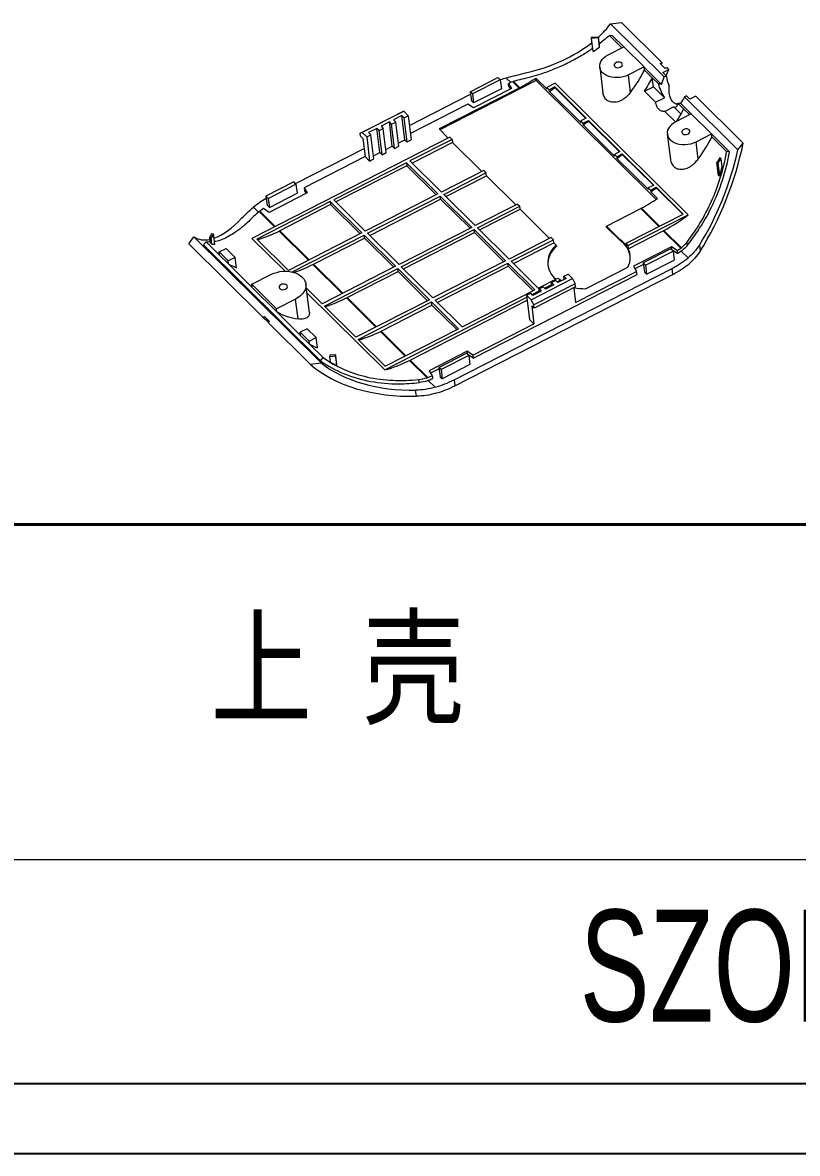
# Model space of a CAD drawing. Header units: inches. Extents: x 1582 to 2189, y 327 to 504.
# Drawn here: x 2000 to 2046.7, y 326.9 to 395.1 of the extents above; entities that cross this region are included whole.
import ezdxf

# ---------------------------------------------------------------- set-up
doc = ezdxf.new("R2010")
doc.units = ezdxf.units.IN
doc.header["$LTSCALE"] = 15
doc.layers.add('文字', color=81, linetype='Continuous')
doc.layers.add('粗实线', color=7, linetype='Continuous', lineweight=30)
doc.layers.add('细实线', color=3, linetype='Continuous', lineweight=9)
doc.styles.add('宋体', font='', dxfattribs={"width": 0.8, "height": 3.5})
doc.styles.add('长仿宋', font='', dxfattribs={"width": 0.7, "height": 4})
doc.styles.get('宋体').set_extended_font_data('SimSun')
doc.styles.get('长仿宋').set_extended_font_data('SimSun')

msp = doc.modelspace()

# ---------------------------------------------------------------- linework, layer by layer
at = {"color": 7, "linetype": 'Continuous', "lineweight": 15}
for p, q in [((2035.457, 395.019), (2036.116, 395.099)), ((2038.682, 391.824), (2035.457, 395.019)), ((2038.564, 392.674), (2036.116, 395.099)), ((2034.307, 394.216), (2034.719, 394.247)), ((2034.308, 394.148), (2034.307, 394.216)), ((2034.721, 394.178), (2034.308, 394.148)), ((2034.405, 393.358), (2034.308, 394.148)), ((2034.719, 394.247), (2034.721, 394.178)), ((2034.782, 393.734), (2034.719, 394.247)), ((2034.788, 393.626), (2034.721, 394.178)), ((2036.141, 393.581), (2035.388, 394.327)), ((2035.569, 394.305), (2035.388, 394.327)), ((2036.246, 393.634), (2035.569, 394.305)), ((2035.311, 393.158), (2036.25, 393.636)), ((2036.25, 393.636), (2037.471, 392.425)), ((2034.803, 392.415), (2034.991, 390.869)), ((2037.471, 392.425), (2036.528, 391.945)), ((2037.494, 392.241), (2037.471, 392.425)), ((2038.528, 391.373), (2037.472, 392.42)), ((2037.967, 391.771), (2037.494, 392.241)), ((2038.451, 392.641), (2038.755, 392.339)), ((2038.486, 392.606), (2038.564, 392.674)), ((2038.604, 392.09), (2038.967, 392.275)), ((2038.967, 392.275), (2038.868, 392.373)), ((2030.968, 391.602), (2025.165, 388.634)), ((2026.998, 390.932), (2028.668, 391.786)), ((2028.804, 391.652), (2027.134, 390.798)), ((2028.668, 391.786), (2028.804, 391.652)), ((2028.804, 391.652), (2028.871, 391.107)), ((2029.293, 391.427), (2029.487, 391.126)), ((2029.94, 391.154), (2029.56, 391.53)), ((2029.606, 391.545), (2029.981, 391.174)), ((2030.949, 391.755), (2031.628, 391.083)), ((2030.968, 391.602), (2030.949, 391.755)), ((2038.199, 384.439), (2030.968, 391.602)), ((2032.117, 391.44), (2031.616, 391.184)), ((2040.126, 383.506), (2032.117, 391.44)), ((2036.656, 390.893), (2036.528, 391.945)), ((2038.034, 391.23), (2037.967, 391.771)), ((2038.323, 391.42), (2037.967, 391.771)), ((2038.808, 391.888), (2038.604, 392.09)), ((2038.682, 391.824), (2038.808, 391.888)), ((2023.327, 388.904), (2027.016, 390.79)), ((2029.94, 391.154), (2025.114, 388.685)), ((2026.998, 390.932), (2027.065, 390.387)), ((2027.134, 390.798), (2026.998, 390.932)), ((2027.134, 390.798), (2027.201, 390.253)), ((2029.487, 391.126), (2027.191, 389.952)), ((2028.871, 391.107), (2027.201, 390.253)), ((2029.315, 391.246), (2029.416, 391.089)), ((2029.94, 391.154), (2029.981, 391.174)), ((2031.751, 391.049), (2031.616, 391.184)), ((2031.628, 391.083), (2031.616, 391.184)), ((2032.086, 391.22), (2031.751, 391.049)), ((2031.764, 390.948), (2031.751, 391.049)), ((2031.764, 390.948), (2033.664, 389.066)), ((2033.986, 389.338), (2032.086, 391.22)), ((2032.086, 391.22), (2032.09, 391.182)), ((2033.964, 389.326), (2032.09, 391.182)), ((2037.501, 390.957), (2038.034, 391.23)), ((2038.171, 390.293), (2037.501, 390.957)), ((2038.034, 391.23), (2038.704, 390.565)), ((2026.846, 390.183), (2023.387, 388.414)), ((2027.191, 389.952), (2026.846, 390.183)), ((2027.201, 390.253), (2027.065, 390.387)), ((2038.171, 390.293), (2038.704, 390.565)), ((2039.868, 389.889), (2039.513, 390.241)), ((2040.316, 389.603), (2039.669, 390.243)), ((2040.029, 390.678), (2039.904, 390.614)), ((2043.13, 387.418), (2039.904, 390.614)), ((2040.233, 390.476), (2040.029, 390.678)), ((2040.596, 390.661), (2040.233, 390.476)), ((2043.447, 387.837), (2040.596, 390.661)), ((2020.366, 388.424), (2022.871, 389.705)), ((2022.985, 389.753), (2020.479, 388.471)), ((2022.87, 389.49), (2022.369, 389.234)), ((2023.006, 389.355), (2022.87, 389.49)), ((2023.047, 388.036), (2022.87, 389.49)), ((2022.871, 389.705), (2022.985, 389.753)), ((2023.256, 389.484), (2022.985, 389.753)), ((2023.006, 389.355), (2023.256, 389.484)), ((2023.256, 389.484), (2023.434, 388.03)), ((2039.264, 390.011), (2038.731, 389.738)), ((2039.362, 389.113), (2038.731, 389.738)), ((2039.264, 390.011), (2039.702, 389.577)), ((2040.319, 389.605), (2039.379, 389.121)), ((2040.211, 389.549), (2039.868, 389.889)), ((2041.541, 388.394), (2040.319, 389.605)), ((2021.367, 388.721), (2020.866, 388.465)), ((2021.502, 388.587), (2021.367, 388.721)), ((2021.544, 387.268), (2021.367, 388.721)), ((2021.502, 388.587), (2021.753, 388.715)), ((2022.118, 389.106), (2021.617, 388.849)), ((2021.617, 388.849), (2021.753, 388.715)), ((2021.93, 387.261), (2021.753, 388.715)), ((2022.254, 388.971), (2022.118, 389.106)), ((2022.296, 387.652), (2022.118, 389.106)), ((2022.254, 388.971), (2022.505, 389.099)), ((2022.431, 387.517), (2022.254, 388.971)), ((2022.369, 389.234), (2022.505, 389.099)), ((2022.682, 387.646), (2022.505, 389.099)), ((2023.183, 387.902), (2023.006, 389.355)), ((2033.986, 389.338), (2033.652, 389.167)), ((2033.788, 389.032), (2033.652, 389.167)), ((2033.664, 389.066), (2033.652, 389.167)), ((2033.788, 389.032), (2034.122, 389.203)), ((2033.788, 389.032), (2033.8, 388.931)), ((2033.8, 388.931), (2035.701, 387.049)), ((2036.022, 387.32), (2034.122, 389.203)), ((2034.122, 389.203), (2034.127, 389.165)), ((2036, 387.309), (2034.127, 389.165)), ((2025.771, 388.195), (2013.83, 382.088)), ((2020.479, 388.471), (2020.366, 388.424)), ((2020.388, 388.243), (2020.366, 388.424)), ((2020.388, 388.243), (2020.524, 388.108)), ((2020.479, 388.471), (2020.751, 388.203)), ((2020.524, 388.108), (2020.657, 387.018)), ((2020.751, 388.203), (2021.001, 388.331)), ((2020.751, 388.203), (2020.928, 386.749)), ((2020.866, 388.465), (2021.001, 388.331)), ((2021.179, 386.877), (2021.001, 388.331)), ((2021.68, 387.133), (2021.502, 388.587)), ((2022.659, 387.838), (2023.047, 388.036)), ((2023.047, 388.036), (2023.183, 387.902)), ((2023.183, 387.902), (2023.434, 388.03)), ((2025.906, 388.06), (2023.36, 386.758)), ((2025.114, 388.685), (2025.664, 388.14)), ((2025.771, 388.195), (2025.906, 388.06)), ((2025.906, 388.06), (2025.928, 387.878)), ((2038.875, 388.381), (2039.064, 386.836)), ((2040.605, 387.914), (2041.541, 388.394)), ((2041.563, 388.209), (2041.541, 388.394)), ((2042.628, 387.312), (2041.541, 388.389)), ((2042.447, 387.334), (2041.563, 388.209)), ((2016.452, 385.388), (2020.597, 387.508)), ((2021.907, 387.453), (2022.296, 387.652)), ((2022.296, 387.652), (2022.431, 387.517)), ((2022.431, 387.517), (2022.682, 387.646)), ((2025.928, 387.878), (2023.488, 386.631)), ((2025.928, 387.878), (2027.7, 386.123)), ((2040.733, 386.864), (2040.605, 387.914)), ((2042.628, 387.312), (2042.447, 387.334)), ((2043.13, 387.418), (2043.447, 387.837)), ((2020.657, 387.018), (2016.973, 385.134)), ((2023.151, 386.651), (2018.767, 384.409)), ((2020.657, 387.018), (2020.928, 386.749)), ((2020.928, 386.749), (2021.179, 386.877)), ((2021.156, 387.069), (2021.544, 387.268)), ((2021.544, 387.268), (2021.68, 387.133)), ((2021.68, 387.133), (2021.93, 387.261)), ((2023.151, 386.651), (2025.051, 384.768)), ((2023.151, 386.651), (2023.173, 386.469)), ((2025.26, 384.875), (2023.36, 386.758)), ((2036.022, 387.32), (2035.688, 387.15)), ((2035.824, 387.015), (2035.688, 387.15)), ((2035.701, 387.049), (2035.688, 387.15)), ((2035.824, 387.015), (2036.158, 387.186)), ((2035.824, 387.015), (2035.836, 386.914)), ((2035.836, 386.914), (2037.737, 385.031)), ((2038.059, 385.303), (2036.158, 387.186)), ((2036.158, 387.186), (2036.163, 387.148)), ((2038.036, 385.292), (2036.163, 387.148)), ((2042.032, 386.935), (2041.86, 386.667)), ((2041.86, 386.667), (2041.951, 386.644)), ((2041.957, 385.876), (2041.86, 386.667)), ((2041.951, 386.644), (2042.123, 386.913)), ((2042.123, 386.913), (2042.032, 386.935)), ((2042.185, 386.4), (2042.123, 386.913)), ((2023.173, 386.469), (2018.896, 384.282)), ((2023.173, 386.469), (2024.945, 384.714)), ((2027.807, 386.178), (2025.26, 384.875)), ((2025.396, 384.741), (2027.943, 386.043)), ((2027.807, 386.178), (2027.943, 386.043)), ((2027.965, 385.861), (2027.943, 386.043)), ((2042.043, 385.888), (2041.951, 386.644)), ((2016.352, 385.488), (2014.682, 384.634)), ((2014.817, 384.499), (2016.487, 385.353)), ((2016.487, 385.353), (2016.352, 385.488)), ((2016.487, 385.353), (2016.554, 384.808)), ((2025.524, 384.613), (2027.965, 385.861)), ((2027.965, 385.861), (2029.737, 384.106)), ((2038.059, 385.303), (2037.725, 385.132)), ((2014.682, 384.634), (2014.817, 384.499)), ((2014.682, 384.634), (2014.748, 384.089)), ((2017.171, 384.827), (2014.874, 383.653)), ((2014.884, 383.954), (2016.554, 384.808)), ((2016.973, 385.134), (2017.171, 384.827)), ((2016.973, 385.134), (2016.995, 384.952)), ((2016.995, 384.952), (2017.099, 384.791)), ((2025.051, 384.768), (2020.668, 382.527)), ((2020.803, 382.392), (2025.187, 384.634)), ((2025.187, 384.634), (2027.088, 382.751)), ((2025.209, 384.452), (2025.187, 384.634)), ((2027.296, 382.858), (2025.396, 384.741)), ((2037.86, 384.998), (2037.725, 385.132)), ((2037.737, 385.031), (2037.725, 385.132)), ((2037.86, 384.998), (2038.194, 385.169)), ((2037.86, 384.998), (2037.873, 384.897)), ((2037.873, 384.897), (2038.28, 384.494)), ((2039.823, 383.555), (2038.194, 385.169)), ((2038.194, 385.169), (2038.199, 385.131)), ((2039.801, 383.544), (2038.199, 385.131)), ((2018.558, 384.303), (2014.132, 382.039)), ((2014.748, 384.089), (2014.884, 383.954)), ((2014.817, 384.499), (2014.884, 383.954)), ((2018.58, 384.121), (2015.508, 382.549)), ((2018.558, 384.303), (2020.459, 382.42)), ((2018.558, 384.303), (2018.58, 384.121)), ((2018.58, 384.121), (2020.352, 382.365)), ((2020.668, 382.527), (2018.767, 384.409)), ((2020.932, 382.265), (2025.209, 384.452)), ((2025.209, 384.452), (2026.981, 382.697)), ((2029.843, 384.16), (2027.296, 382.858)), ((2027.432, 382.724), (2029.979, 384.026)), ((2029.843, 384.16), (2029.979, 384.026)), ((2030.001, 383.844), (2029.979, 384.026)), ((2014.874, 383.653), (2014.535, 383.88)), ((2027.561, 382.596), (2030.001, 383.844)), ((2030.001, 383.844), (2031.773, 382.089)), ((2035.2, 382.833), (2037.271, 383.892)), ((2036.4, 381.804), (2039.823, 383.555)), ((2036.493, 381.648), (2040.126, 383.506)), ((2037.311, 383.912), (2037.271, 383.892)), ((2027.088, 382.751), (2022.704, 380.509)), ((2022.84, 380.375), (2027.223, 382.617)), ((2027.223, 382.617), (2029.124, 380.734)), ((2027.246, 382.435), (2027.223, 382.617)), ((2029.333, 380.841), (2027.432, 382.724)), ((2036.015, 382.026), (2035.2, 382.833)), ((2035.209, 382.76), (2035.2, 382.833)), ((2036.023, 381.953), (2035.209, 382.76)), ((2038.628, 382.547), (2038.669, 382.568)), ((2038.669, 382.568), (2039.722, 381.524)), ((2010.021, 381.755), (2010.338, 382.174)), ((2010.338, 382.174), (2018.011, 374.573)), ((2010.911, 381.695), (2011.066, 381.888)), ((2011.066, 381.888), (2011.88, 381.082)), ((2011.322, 381.86), (2011.066, 381.888)), ((2011.287, 382.147), (2011.437, 382.372)), ((2011.329, 381.803), (2011.287, 382.147)), ((2011.377, 382.123), (2011.287, 382.147)), ((2011.527, 382.349), (2011.377, 382.123)), ((2011.425, 381.737), (2011.377, 382.123)), ((2011.437, 382.372), (2011.527, 382.349)), ((2011.602, 381.738), (2011.527, 382.349)), ((2013.83, 382.088), (2015.829, 380.108)), ((2014.132, 382.039), (2016.033, 380.157)), ((2015.508, 382.549), (2015.467, 382.529)), ((2020.459, 382.42), (2016.033, 380.157)), ((2016.253, 380.065), (2020.595, 382.285)), ((2017.544, 380.532), (2020.617, 382.104)), ((2020.595, 382.285), (2022.495, 380.403)), ((2020.617, 382.104), (2020.595, 382.285)), ((2020.617, 382.104), (2022.389, 380.348)), ((2022.704, 380.509), (2020.803, 382.392)), ((2022.968, 380.248), (2027.246, 382.435)), ((2027.246, 382.435), (2029.018, 380.68)), ((2031.879, 382.143), (2029.333, 380.841)), ((2029.468, 380.706), (2032.015, 382.009)), ((2031.879, 382.143), (2032.015, 382.009)), ((2032.037, 381.827), (2032.015, 382.009)), ((2036.023, 381.953), (2036.015, 382.026)), ((2036.515, 381.466), (2038.628, 382.547)), ((2039.687, 381.498), (2038.628, 382.547)), ((2010.021, 381.755), (2014.483, 377.335)), ((2010.911, 381.695), (2017.97, 374.702)), ((2011.858, 381.266), (2012.275, 381.48)), ((2012.401, 380.729), (2011.858, 381.266)), ((2011.88, 381.082), (2011.858, 381.266)), ((2012.275, 381.48), (2012.818, 380.942)), ((2029.597, 380.579), (2032.037, 381.827)), ((2032.037, 381.827), (2032.182, 381.684)), ((2032.182, 381.684), (2032.191, 381.611)), ((2036.4, 381.804), (2036.422, 381.622)), ((2036.493, 381.648), (2036.515, 381.466)), ((2039.126, 381.578), (2036.829, 380.404)), ((2039.094, 381.459), (2037.424, 380.604)), ((2037.56, 380.47), (2039.23, 381.324)), ((2039.23, 381.324), (2039.094, 381.459)), ((2039.465, 381.351), (2039.126, 381.578)), ((2039.147, 381.406), (2039.126, 381.578)), ((2039.488, 381.168), (2039.176, 381.378)), ((2039.23, 381.324), (2039.296, 380.779)), ((2039.712, 381.314), (2040.124, 380.906)), ((2040.806, 381.679), (2040.851, 381.312)), ((2012.423, 380.544), (2011.88, 381.082)), ((2012.818, 380.942), (2012.401, 380.729)), ((2012.423, 380.544), (2012.401, 380.729)), ((2012.423, 380.544), (2013.849, 379.132)), ((2012.894, 380.32), (2012.818, 380.942)), ((2017.504, 380.512), (2017.544, 380.532)), ((2029.124, 380.734), (2024.74, 378.492)), ((2024.876, 378.358), (2029.26, 380.6)), ((2029.26, 380.6), (2030.889, 378.986)), ((2029.282, 380.418), (2029.26, 380.6)), ((2031.098, 379.093), (2029.468, 380.706)), ((2037.434, 380.52), (2036.923, 380.258)), ((2037.424, 380.604), (2037.491, 380.059)), ((2037.424, 380.604), (2037.56, 380.47)), ((2037.626, 379.925), (2039.296, 380.779)), ((2013.826, 379.317), (2014.974, 379.904)), ((2022.495, 380.403), (2018.069, 378.139)), ((2018.205, 378.005), (2022.631, 380.268)), ((2019.58, 378.515), (2022.653, 380.086)), ((2022.631, 380.268), (2024.531, 378.386)), ((2022.653, 380.086), (2022.631, 380.268)), ((2022.653, 380.086), (2024.425, 378.331)), ((2024.74, 378.492), (2022.84, 380.375)), ((2025.004, 378.23), (2029.282, 380.418)), ((2026.018, 373.56), (2039.158, 380.28)), ((2026.062, 373.197), (2039.203, 379.917)), ((2027.176, 374.866), (2037.05, 379.915)), ((2029.282, 380.418), (2030.782, 378.932)), ((2032.644, 379.808), (2032.894, 379.936)), ((2032.894, 379.936), (2033.166, 379.667)), ((2033.343, 378.213), (2037.027, 380.097)), ((2033.953, 379.052), (2036.504, 380.356)), ((2036.829, 380.404), (2037.027, 380.097)), ((2037.05, 379.915), (2037.027, 380.097)), ((2037.491, 380.059), (2037.626, 379.925)), ((2037.56, 380.47), (2037.626, 379.925)), ((2039.203, 379.917), (2039.158, 380.28)), ((2013.849, 379.132), (2013.826, 379.317)), ((2015.319, 377.837), (2013.826, 379.317)), ((2017.296, 377.608), (2017.086, 379.331)), ((2030.661, 378.386), (2033.166, 379.667)), ((2033.324, 379.351), (2030.819, 378.07)), ((2033.346, 379.169), (2030.841, 377.888)), ((2031.098, 379.093), (2032.272, 379.693)), ((2031.141, 379.039), (2031.391, 379.167)), ((2031.527, 379.033), (2031.391, 379.167)), ((2031.477, 379.083), (2031.907, 379.303)), ((2032.028, 379.289), (2031.527, 379.033)), ((2031.892, 379.423), (2032.143, 379.551)), ((2031.892, 379.423), (2032.028, 379.289)), ((2031.916, 379.231), (2031.892, 379.423)), ((2032.279, 379.417), (2032.143, 379.551)), ((2032.228, 379.467), (2032.45, 379.581)), ((2032.78, 379.673), (2032.279, 379.417)), ((2032.459, 379.509), (2032.45, 379.581)), ((2032.644, 379.808), (2032.78, 379.673)), ((2032.667, 379.616), (2032.644, 379.808)), ((2033.166, 379.667), (2033.324, 379.351)), ((2033.346, 379.169), (2033.324, 379.351)), ((2015.342, 377.652), (2013.849, 379.132)), ((2017.116, 379.084), (2018.069, 378.139)), ((2017.151, 378.799), (2021.839, 374.154)), ((2019.54, 378.495), (2019.58, 378.515)), ((2021.839, 374.154), (2030.404, 378.534)), ((2026.505, 376.744), (2030.889, 378.986)), ((2030.389, 378.655), (2030.64, 378.783)), ((2030.389, 378.655), (2030.567, 377.201)), ((2030.661, 378.386), (2030.389, 378.655)), ((2030.776, 378.648), (2030.64, 378.783)), ((2030.725, 378.698), (2031.156, 378.918)), ((2031.277, 378.904), (2030.776, 378.648)), ((2031.141, 379.039), (2031.277, 378.904)), ((2031.164, 378.847), (2031.141, 379.039)), ((2033.234, 379.111), (2033.343, 378.213)), ((2016.468, 378.424), (2015.319, 377.837)), ((2015.342, 377.652), (2015.319, 377.837)), ((2016.613, 377.23), (2016.468, 378.424)), ((2018.205, 378.005), (2020.106, 376.122)), ((2024.531, 378.386), (2020.106, 376.122)), ((2020.241, 375.988), (2024.667, 378.251)), ((2021.616, 376.498), (2024.689, 378.069)), ((2023.381, 374.75), (2030.426, 378.352)), ((2024.667, 378.251), (2026.296, 376.637)), ((2024.689, 378.069), (2024.667, 378.251)), ((2024.689, 378.069), (2026.19, 376.583)), ((2026.505, 376.744), (2024.876, 378.358)), ((2030.819, 378.07), (2030.661, 378.386)), ((2030.705, 378.022), (2030.838, 376.932)), ((2030.841, 377.888), (2030.705, 378.022)), ((2030.841, 377.888), (2030.819, 378.07)), ((2014.483, 377.335), (2014.833, 377.047)), ((2014.9, 377.067), (2014.596, 377.368)), ((2015.342, 377.652), (2016.767, 376.24)), ((2030.838, 376.932), (2030.567, 377.201)), ((2014.788, 377.033), (2017.352, 374.493)), ((2017.162, 376.639), (2016.745, 376.425)), ((2016.745, 376.425), (2017.288, 375.887)), ((2016.767, 376.24), (2016.745, 376.425)), ((2017.705, 376.101), (2017.162, 376.639)), ((2021.576, 376.477), (2021.616, 376.498)), ((2021.87, 374.374), (2026.296, 376.637)), ((2027.154, 375.048), (2030.838, 376.932)), ((2016.767, 376.24), (2017.31, 375.702)), ((2017.288, 375.887), (2017.705, 376.101)), ((2017.31, 375.702), (2017.288, 375.887)), ((2017.781, 375.478), (2017.705, 376.101)), ((2020.241, 375.988), (2021.87, 374.374)), ((2017.31, 375.702), (2018.125, 374.896)), ((2018.881, 375.064), (2018.532, 375.035)), ((2018.883, 374.996), (2018.881, 375.064)), ((2018.955, 374.453), (2018.881, 375.064)), ((2026.809, 375.279), (2024.513, 374.105)), ((2025.107, 374.306), (2026.777, 375.16)), ((2026.777, 375.16), (2026.913, 375.025)), ((2027.154, 375.048), (2026.809, 375.279)), ((2026.83, 375.108), (2026.809, 375.279)), ((2027.176, 374.866), (2026.859, 375.079)), ((2017.352, 374.493), (2018.011, 374.573)), ((2017.97, 374.702), (2018.125, 374.896)), ((2018.532, 375.035), (2018.535, 374.967)), ((2018.535, 374.967), (2018.883, 374.996)), ((2018.577, 374.623), (2018.535, 374.967)), ((2018.953, 374.423), (2018.883, 374.996)), ((2023.341, 374.729), (2023.381, 374.75)), ((2024.394, 373.686), (2023.341, 374.729)), ((2023.381, 374.75), (2024.44, 373.701)), ((2026.913, 375.025), (2025.243, 374.171)), ((2026.98, 374.48), (2025.31, 373.626)), ((2026.913, 375.025), (2026.98, 374.48)), ((2027.154, 375.048), (2027.176, 374.866)), ((2024.513, 374.105), (2024.707, 373.804)), ((2025.118, 374.221), (2024.606, 373.96)), ((2025.243, 374.171), (2025.107, 374.306)), ((2025.107, 374.306), (2025.174, 373.761)), ((2025.31, 373.626), (2025.174, 373.761)), ((2025.243, 374.171), (2025.31, 373.626)), ((2024.877, 373.108), (2024.464, 373.517)), ((2026.018, 373.56), (2026.062, 373.197)), ((2023.749, 372.566), (2023.704, 372.934))]:
    msp.add_line(p, q, dxfattribs=at)
at = {"color": 8, "linetype": 'Continuous', "lineweight": 15}
for p, q in [((2029.168, 391.759), (2029.444, 391.485)), ((2014.223, 383.662), (2013.921, 383.962)), ((2015.203, 382.791), (2014.278, 383.707)), ((2014.313, 383.733), (2015.243, 382.811)), ((2038.364, 382.809), (2037.271, 383.892)), ((2037.311, 383.912), (2038.404, 382.829)), ((2017.239, 380.773), (2015.467, 382.529)), ((2015.508, 382.549), (2017.28, 380.794)), ((2019.276, 378.756), (2017.504, 380.512)), ((2017.544, 380.532), (2019.316, 378.777)), ((2021.312, 376.739), (2019.54, 378.495)), ((2019.58, 378.515), (2021.352, 376.76)), ((2023.077, 374.991), (2021.576, 376.477)), ((2021.616, 376.498), (2023.117, 375.012))]:
    msp.add_line(p, q, dxfattribs=at)
for p, q in [((1856.434, 331.121), (2098.307, 331.121)), ((1852.22, 326.907), (2102.521, 326.907))]:
    msp.add_line(p, q)
at = {"color": 7, "linetype": 'Continuous', "lineweight": 15, "flags": 128}
for points in [[(2036.528, 391.945), (2036.373, 391.878), (2036.207, 391.827), (2036.034, 391.794), (2035.859, 391.78), (2035.684, 391.784), (2035.516, 391.808), (2035.357, 391.85), (2035.212, 391.909), (2035.085, 391.984), (2034.978, 392.073), (2034.895, 392.174), (2034.836, 392.284), (2034.805, 392.4), (2034.8, 392.521), (2034.824, 392.642), (2034.874, 392.761), (2034.95, 392.875), (2035.05, 392.981), (2035.171, 393.076), (2035.311, 393.158)], [(2036.128, 392.659), (2036.073, 392.696), (2036.001, 392.719), (2035.92, 392.723), (2035.839, 392.708), (2035.767, 392.677), (2035.711, 392.632), (2035.678, 392.578), (2035.671, 392.522), (2035.691, 392.469), (2035.736, 392.424), (2035.8, 392.394), (2035.878, 392.381), (2035.96, 392.386), (2036.037, 392.409), (2036.102, 392.448), (2036.147, 392.498), (2036.168, 392.553), (2036.161, 392.609), (2036.128, 392.659)], [(2039.264, 390.011), (2039.315, 389.999), (2039.362, 389.999), (2039.403, 390.011), (2039.438, 390.035), (2039.467, 390.071), (2039.489, 390.117), (2039.505, 390.174), (2039.513, 390.241)], [(2039.379, 389.121), (2039.239, 389.039), (2039.119, 388.943), (2039.02, 388.837), (2038.945, 388.723), (2038.895, 388.604), (2038.873, 388.483), (2038.878, 388.362), (2038.91, 388.246), (2038.97, 388.136), (2039.054, 388.036), (2039.162, 387.947), (2039.29, 387.872), (2039.435, 387.814), (2039.594, 387.773), (2039.762, 387.75), (2039.937, 387.746), (2040.113, 387.761), (2040.285, 387.794), (2040.451, 387.846), (2040.605, 387.914)], [(2040.201, 388.624), (2040.145, 388.662), (2040.073, 388.684), (2039.992, 388.688), (2039.912, 388.674), (2039.839, 388.643), (2039.784, 388.598), (2039.751, 388.544), (2039.744, 388.488), (2039.764, 388.434), (2039.808, 388.39), (2039.873, 388.36), (2039.95, 388.346), (2040.032, 388.351), (2040.11, 388.375), (2040.175, 388.413), (2040.22, 388.463), (2040.24, 388.519), (2040.233, 388.575), (2040.201, 388.624)], [(2014.974, 379.904), (2015.145, 379.98), (2015.328, 380.039), (2015.519, 380.081), (2015.714, 380.104), (2015.909, 380.108), (2016.1, 380.092), (2016.283, 380.058), (2016.455, 380.005), (2016.612, 379.936), (2016.751, 379.85), (2016.869, 379.751), (2016.964, 379.64), (2017.033, 379.519), (2017.076, 379.391), (2017.091, 379.258), (2017.078, 379.123), (2017.037, 378.99), (2016.97, 378.859), (2016.877, 378.735), (2016.761, 378.62), (2016.623, 378.516), (2016.468, 378.424)], [(2015.93, 379.271), (2015.874, 379.309), (2015.802, 379.331), (2015.722, 379.335), (2015.641, 379.321), (2015.568, 379.289), (2015.513, 379.244), (2015.48, 379.191), (2015.473, 379.134), (2015.493, 379.081), (2015.537, 379.037), (2015.602, 379.006), (2015.679, 378.993), (2015.761, 378.998), (2015.839, 379.021), (2015.904, 379.06), (2015.949, 379.11), (2015.969, 379.166), (2015.963, 379.221), (2015.93, 379.271)]]:
    msp.add_lwpolyline(points, dxfattribs=at)
at = {"color": 7, "linetype": 'Continuous', "lineweight": 15}
for centre, radius, start, end in [((2030.616, 395.653), 9.008, 335.33614, 337.98031), ((2031.109, 385.145), 6.893, 106.35441, 109.52259), ((2025.72, 399.374), 9.24, 297.45446, 304.46296), ((2029.804, 395.908), 9.152, 327.24803, 333.12707), ((2041.045, 392.221), 2.262, 188.47923, 204.47567), ((2026.186, 399.092), 9.871, 304.40582, 306.73604), ((2041.215, 392.199), 2.995, 195.0754, 213.042), ((2031.732, 394.011), 9.12, 327.88007, 333.13207), ((2028.223, 397.075), 9.871, 304.40582, 306.73604), ((2030.259, 395.058), 9.871, 304.40582, 306.73604), ((2032.295, 393.041), 9.871, 304.40582, 306.73604), ((2017.294, 379.806), 5.352, 118.99669, 129.07049), ((2033.051, 392.112), 9.24, 297.45446, 304.46296), ((2034.284, 390.98), 9.487, 297.53079, 308.0135), ((2011.968, 389.403), 7.714, 286.53426, 296.97633), ((2035.08, 380.676), 1.642, 35.21627, 55.32397), ((2035.258, 380.774), 1.406, 10.7155, 57.03068), ((2032.996, 380.641), 1.323, 127.98972, 229.95544), ((2033.132, 380.5), 1.456, 130.27076, 182.79418), ((2035.305, 381.047), 1.331, 26.8561, 34.69438), ((2035.427, 380.922), 1.216, 332.31417, 26.60355), ((2013.987, 383.222), 3.101, 239.73201, 249.37857), ((2013.946, 387.522), 7.861, 287.8413, 296.90733), ((2036.707, 385.121), 5.426, 296.85791, 309.02949), ((2036.751, 384.757), 5.426, 296.85791, 309.02949), ((2033.468, 381.39), 2.076, 234.81794, 240.64511), ((2016.041, 385.369), 7.714, 286.53426, 296.97633), ((2033.913, 382.43), 3.378, 258.6249, 270.68869), ((2017.025, 380.593), 3.388, 240.22029, 263.02609), ((2018.077, 383.352), 7.714, 286.53426, 296.97633), ((2018.874, 378.381), 3.101, 239.73201, 249.37857), ((2019.895, 381.48), 7.58, 284.86382, 297.04175), ((2023.035, 379.428), 6.583, 286.2447, 296.94223), ((2023.08, 379.065), 6.583, 286.2447, 296.94223)]:
    msp.add_arc(centre, radius, start, end, dxfattribs=at)
for centre, major_axis, ratio, start_param, end_param in [((2028.459, 396.934), (7.894, 0.958), 0.64461, 5.546753, 5.7183), ((2028.459, 396.934), (7.894, 0.958), 0.64461, 4.872166, 5.471172), ((2028.724, 396.672), (7.977, 0.346), 0.617883, 5.477865, 5.548922), ((2034.474, 390.975), (-0.43, 9.916), 0.044788, 4.981052, 4.992355), ((2032.593, 392.838), (4.765, 4.781), 0.645721, 4.93497, 5.178884), ((2038.607, 390.868), (1.498, -0.438), 0.299723, 1.710327, 1.848308), ((2038.607, 390.868), (1.498, -0.438), 0.299723, 5.446103, 5.584084), ((2036.678, 388.792), (4.736, 4.81), 0.643924, 4.932199, 5.174992), ((2039.591, 385.907), (2.66, 7.069), 0.39327, 4.22629, 5.072424), ((2039.591, 385.907), (2.85, 7.574), 0.39327, 4.215588, 5.114179), ((2039.39, 386.105), (2.287, 7.091), 0.34897, 4.794024, 4.86582), ((2033.996, 391.449), (11.355, -3.662), 0.381762, 5.6044, 5.614964), ((2013.212, 389.137), (2.66, 7.069), 0.39327, 3.46055, 3.907673), ((2013.212, 389.137), (2.66, 7.069), 0.39327, 3.061538, 3.385548), ((2019.63, 382.778), (11.54, -3.847), 0.372746, 4.0411, 4.052711), ((2013.534, 388.817), (2.345, 7.033), 0.358168, 3.231236, 3.29489), ((2024.343, 378.109), (8.458, 1.026), 0.64461, 3.66566, 4.564251), ((2024.343, 378.109), (7.894, 0.958), 0.64461, 3.707414, 4.553549), ((2024.085, 378.366), (7.901, 0.463), 0.623706, 3.905274, 3.969681), ((2018.288, 384.108), (-0.59, 10.078), 0.035328, 3.419858, 3.430716)]:
    msp.add_ellipse(centre, major_axis=major_axis, ratio=ratio, start_param=start_param, end_param=end_param, dxfattribs=at)
for points, knots in [([(2035.388, 394.327), (2035.211, 394.171), (2035.017, 394.001), (2034.79, 393.841), (2034.771, 393.827)], [0, 0, 0, 0, 0.914512, 1, 1, 1, 1]), ([(2034.381, 393.55), (2034.324, 393.509), (2034.062, 393.32), (2033.538, 393.006), (2032.816, 392.621), (2032.048, 392.278), (2031.331, 392.016), (2030.682, 391.818), (2030.3, 391.728), (2030.109, 391.683)], [0, 0, 0, 0, 0.049349, 0.226482, 0.403614, 0.580747, 0.757879, 0.878939, 1, 1, 1, 1]), ([(2038.451, 392.641), (2038.467, 392.645), (2038.483, 392.65), (2038.499, 392.655), (2038.509, 392.658), (2038.52, 392.661), (2038.531, 392.664), (2038.542, 392.668), (2038.553, 392.671), (2038.564, 392.674)], [0, 0, 0, 0, 0.0001003754, 0.0001003754, 0.0001003754, 0.000169676, 0.000169676, 0.000169676, 0.0002389769, 0.0002389769, 0.0002389769, 0.0002389769]), ([(2038.868, 392.373), (2038.853, 392.368), (2038.837, 392.363), (2038.821, 392.359), (2038.81, 392.355), (2038.799, 392.352), (2038.788, 392.349), (2038.777, 392.346), (2038.766, 392.342), (2038.755, 392.339)], [0, 0, 0, 0, 0.0001003754, 0.0001003754, 0.0001003754, 0.000169676, 0.000169676, 0.000169676, 0.0002389769, 0.0002389769, 0.0002389769, 0.0002389769]), ([(2029.315, 391.246), (2029.308, 391.302), (2029.301, 391.358), (2029.295, 391.414), (2029.294, 391.418), (2029.293, 391.423), (2029.293, 391.427)], [0.0002056325, 0.0002056325, 0.0002056325, 0.0002056325, 0.0006694382, 0.0006694382, 0.0006694382, 0.0007056423, 0.0007056423, 0.0007056423, 0.0007056423]), ([(2036.656, 390.893), (2036.597, 390.82), (2036.479, 390.674), (2036.282, 390.512), (2036.088, 390.397), (2035.904, 390.325), (2035.716, 390.289), (2035.54, 390.292), (2035.385, 390.331), (2035.258, 390.396), (2035.155, 390.486), (2035.076, 390.591), (2035.023, 390.715), (2034.996, 390.808), (2034.993, 390.863), (2034.993, 390.869)], [0, 0, 0, 0, 0.113796, 0.227455, 0.313225, 0.398925, 0.485279, 0.57156, 0.646733, 0.721882, 0.790096, 0.858311, 0.924765, 0.991236, 1, 1, 1, 1]), ([(2039.498, 390.175), (2039.472, 390.179), (2039.409, 390.187), (2039.315, 390.23), (2039.221, 390.301), (2039.118, 390.423), (2039.027, 390.624), (2038.984, 390.871), (2038.975, 391.097), (2038.982, 391.222), (2038.986, 391.284)], [0, 0, 0, 0, 0.0729823, 0.1735812, 0.2746933, 0.3758011, 0.5605794, 0.7597831, 0.8798588, 1, 1, 1, 1]), ([(2038.731, 389.738), (2038.662, 389.734), (2038.593, 389.742), (2038.498, 389.774), (2038.467, 389.788), (2038.409, 389.824), (2038.381, 389.846), (2038.306, 389.92), (2038.265, 389.983), (2038.204, 390.128), (2038.183, 390.209), (2038.171, 390.293)], [0, 0, 0, 0, 0.25, 0.25, 0.375, 0.375, 0.5, 0.5, 0.75, 0.75, 1, 1, 1, 1]), ([(2040.043, 381.842), (2040.32, 382.193), (2040.589, 382.581), (2041.094, 383.414), (2041.329, 383.86), (2041.749, 384.796), (2041.935, 385.287), (2042.242, 386.294), (2042.363, 386.812), (2042.447, 387.334)], [0, 0, 0, 0, 0.25, 0.25, 0.5, 0.5, 0.75, 0.75, 1, 1, 1, 1]), ([(2039.067, 386.836), (2039.068, 386.823), (2039.07, 386.756), (2039.107, 386.647), (2039.172, 386.518), (2039.263, 386.416), (2039.369, 386.339), (2039.491, 386.287), (2039.625, 386.258), (2039.768, 386.255), (2039.921, 386.278), (2040.077, 386.327), (2040.239, 386.405), (2040.399, 386.513), (2040.572, 386.663), (2040.674, 386.791), (2040.733, 386.864)], [0, 0, 0, 0, 0.017301, 0.0922252, 0.1671259, 0.2351135, 0.3031029, 0.3693375, 0.4355883, 0.5037203, 0.5718806, 0.6455371, 0.7192336, 0.8028921, 0.8866019, 1, 1, 1, 1]), ([(2040.064, 381.647), (2040.286, 381.92), (2040.505, 382.215), (2041.012, 382.976), (2041.292, 383.462), (2041.794, 384.489), (2042.016, 385.031), (2042.384, 386.151), (2042.529, 386.729), (2042.628, 387.312)], [0.074317, 0.074317, 0.074317, 0.074317, 0.25, 0.25, 0.5, 0.5, 0.75, 0.75, 1, 1, 1, 1]), ([(2013.953, 383.421), (2013.848, 383.314), (2013.637, 383.102), (2013.274, 382.781), (2012.87, 382.471), (2012.436, 382.199), (2012.033, 382.009), (2011.746, 381.907), (2011.611, 381.892), (2011.583, 381.889)], [0, 0, 0, 0, 0.121468, 0.242935, 0.420663, 0.598391, 0.776119, 0.953848, 1, 1, 1, 1]), ([(2039.465, 381.351), (2039.469, 381.32), (2039.473, 381.29), (2039.477, 381.259), (2039.48, 381.231), (2039.484, 381.203), (2039.487, 381.175), (2039.488, 381.173), (2039.488, 381.17), (2039.488, 381.168)], [0.00022352, 0.00022352, 0.00022352, 0.00022352, 0.0004734022, 0.0004734022, 0.0004734022, 0.0007053049, 0.0007053049, 0.0007053049, 0.0007235297, 0.0007235297, 0.0007235297, 0.0007235297]), ([(2040.043, 381.842), (2040.044, 381.834), (2040.045, 381.826), (2040.046, 381.818), (2040.047, 381.802), (2040.049, 381.785), (2040.051, 381.769), (2040.053, 381.75), (2040.055, 381.731), (2040.057, 381.712), (2040.059, 381.693), (2040.061, 381.675), (2040.063, 381.656), (2040.063, 381.653), (2040.063, 381.65), (2040.064, 381.647)], [0, 0, 0, 0, 0.0000605636, 0.0000605636, 0.0000605636, 0.0001879669, 0.0001879669, 0.0001879669, 0.0003346126, 0.0003346126, 0.0003346126, 0.0004811175, 0.0004811175, 0.0004811175, 0.0005046188, 0.0005046188, 0.0005046188, 0.0005046188]), ([(2040.806, 381.679), (2040.715, 381.535), (2040.612, 381.397), (2040.382, 381.136), (2040.258, 381.015), (2040.124, 380.906)], [0, 0, 0, 0, 0.5, 0.5, 1, 1, 1, 1]), ([(2014.483, 377.335), (2014.499, 377.339), (2014.515, 377.344), (2014.531, 377.349), (2014.541, 377.352), (2014.552, 377.355), (2014.563, 377.358), (2014.574, 377.362), (2014.585, 377.365), (2014.596, 377.368)], [0, 0, 0, 0, 0.0001003754, 0.0001003754, 0.0001003754, 0.000169676, 0.000169676, 0.000169676, 0.0002389769, 0.0002389769, 0.0002389769, 0.0002389769]), ([(2017.296, 377.608), (2017.297, 377.574), (2017.3, 377.503), (2017.262, 377.411), (2017.195, 377.332), (2017.095, 377.27), (2016.965, 377.23), (2016.804, 377.212), (2016.679, 377.224), (2016.613, 377.23)], [0, 0, 0, 0, 0.127347, 0.257438, 0.394158, 0.530942, 0.681402, 0.831949, 1, 1, 1, 1]), ([(2014.9, 377.067), (2014.885, 377.062), (2014.869, 377.057), (2014.853, 377.053), (2014.842, 377.049), (2014.831, 377.046), (2014.82, 377.043), (2014.809, 377.04), (2014.798, 377.036), (2014.788, 377.033)], [0, 0, 0, 0, 0.0001003754, 0.0001003754, 0.0001003754, 0.000169676, 0.000169676, 0.000169676, 0.0002389769, 0.0002389769, 0.0002389769, 0.0002389769]), ([(2017.97, 374.702), (2018.407, 374.393), (2018.883, 374.134), (2019.896, 373.719), (2020.431, 373.564), (2021.541, 373.361), (2022.115, 373.313), (2023.104, 373.317), (2023.516, 373.344), (2023.927, 373.394)], [0, 0, 0, 0, 0.25, 0.25, 0.5, 0.5, 0.75, 0.75, 0.925683, 0.925683, 0.925683, 0.925683]), ([(2018.125, 374.896), (2018.517, 374.617), (2018.942, 374.379), (2019.841, 373.988), (2020.315, 373.835), (2021.298, 373.616), (2021.806, 373.551), (2022.839, 373.503), (2023.364, 373.522), (2023.887, 373.58)], [0, 0, 0, 0, 0.25, 0.25, 0.5, 0.5, 0.75, 0.75, 1, 1, 1, 1]), ([(2024.707, 373.804), (2024.711, 373.773), (2024.715, 373.743), (2024.719, 373.712), (2024.722, 373.684), (2024.726, 373.656), (2024.729, 373.628), (2024.73, 373.625), (2024.73, 373.623), (2024.73, 373.621)], [0.00022352, 0.00022352, 0.00022352, 0.00022352, 0.0004734022, 0.0004734022, 0.0004734022, 0.0007053049, 0.0007053049, 0.0007053049, 0.0007235297, 0.0007235297, 0.0007235297, 0.0007235297]), ([(2023.927, 373.394), (2023.92, 373.425), (2023.914, 373.456), (2023.907, 373.487), (2023.906, 373.495), (2023.904, 373.503), (2023.902, 373.511), (2023.899, 373.526), (2023.896, 373.542), (2023.892, 373.558), (2023.891, 373.565), (2023.889, 373.573), (2023.887, 373.58)], [0, 0, 0, 0, 0.0002507476, 0.0002507476, 0.0002507476, 0.0003166517, 0.0003166517, 0.0003166517, 0.0004440549, 0.0004440549, 0.0004440549, 0.0005046185, 0.0005046185, 0.0005046185, 0.0005046185])]:
    msp.add_open_spline(points, degree=3, knots=knots, dxfattribs=at)
for points in [[(2029.168, 391.759), (2029.549, 391.871), (2029.934, 391.974), (2030.324, 392.063)], [(2029.56, 391.53), (2029.469, 391.499), (2029.379, 391.465), (2029.293, 391.427)], [(2029.606, 391.545), (2029.591, 391.54), (2029.576, 391.535), (2029.56, 391.53)], [(2030.109, 391.683), (2029.938, 391.645), (2029.77, 391.599), (2029.606, 391.545)], [(2038.528, 391.373), (2038.569, 391.531), (2038.621, 391.684), (2038.682, 391.824)], [(2039.904, 390.614), (2039.842, 390.473), (2039.763, 390.35), (2039.669, 390.243)], [(2013.223, 383.317), (2013.418, 383.528), (2013.65, 383.741), (2013.921, 383.962)], [(2014.278, 383.707), (2014.156, 383.614), (2014.048, 383.519), (2013.953, 383.421)], [(2014.313, 383.733), (2014.301, 383.724), (2014.29, 383.715), (2014.278, 383.707)], [(2014.535, 383.88), (2014.458, 383.834), (2014.383, 383.785), (2014.313, 383.733)], [(2039.465, 381.351), (2039.543, 381.397), (2039.617, 381.446), (2039.687, 381.498)], [(2039.712, 381.314), (2039.641, 381.263), (2039.566, 381.214), (2039.488, 381.168)], [(2039.687, 381.498), (2039.699, 381.507), (2039.71, 381.516), (2039.722, 381.524)], [(2039.748, 381.341), (2039.736, 381.332), (2039.724, 381.323), (2039.712, 381.314)], [(2039.722, 381.524), (2039.844, 381.619), (2039.951, 381.725), (2040.043, 381.842)], [(2040.064, 381.647), (2039.972, 381.535), (2039.867, 381.433), (2039.748, 381.341)], [(2040.851, 381.312), (2040.665, 381.022), (2040.438, 380.763), (2040.168, 380.542)], [(2024.394, 373.686), (2024.409, 373.691), (2024.425, 373.696), (2024.44, 373.701)], [(2024.44, 373.701), (2024.532, 373.732), (2024.621, 373.766), (2024.707, 373.804)], [(2024.877, 373.108), (2024.496, 372.997), (2024.105, 372.941), (2023.704, 372.934)], [(2023.887, 373.58), (2024.061, 373.599), (2024.23, 373.634), (2024.394, 373.686)], [(2024.417, 373.501), (2024.258, 373.45), (2024.095, 373.415), (2023.927, 373.394)], [(2024.464, 373.517), (2024.448, 373.512), (2024.433, 373.506), (2024.417, 373.501)], [(2024.73, 373.621), (2024.644, 373.583), (2024.556, 373.548), (2024.464, 373.517)], [(2024.921, 372.745), (2024.541, 372.633), (2024.15, 372.576), (2023.749, 372.566)]]:
    msp.add_open_spline(points, degree=3, dxfattribs=at)
at = {"layer": '粗实线', "color": 7, "lineweight": 40}
msp.add_line((2098.307, 364.832), (1997.175, 364.832), dxfattribs=at)
at = {"layer": '细实线', "color": 7}
msp.add_line((2098.307, 344.605), (1946.61, 344.605), dxfattribs=at)

# ---------------------------------------------------------------- texts
at = {"layer": '文字', "color": 0, "insert": (2011.326, 359.011), "char_height": 5.6184, "width": 71.82957, "attachment_point": 1, "style": '宋体'}
msp.add_mtext('上 壳', dxfattribs=at)
at = {"layer": '粗实线', "insert": (2033.597, 341.598), "char_height": 6.74211, "width": 75.60613, "attachment_point": 1, "style": '长仿宋'}
msp.add_mtext('{\\fSTXinwei|b0|i0|c134|p2;SZOMK}', dxfattribs=at)

doc.saveas('drawing.dxf')
